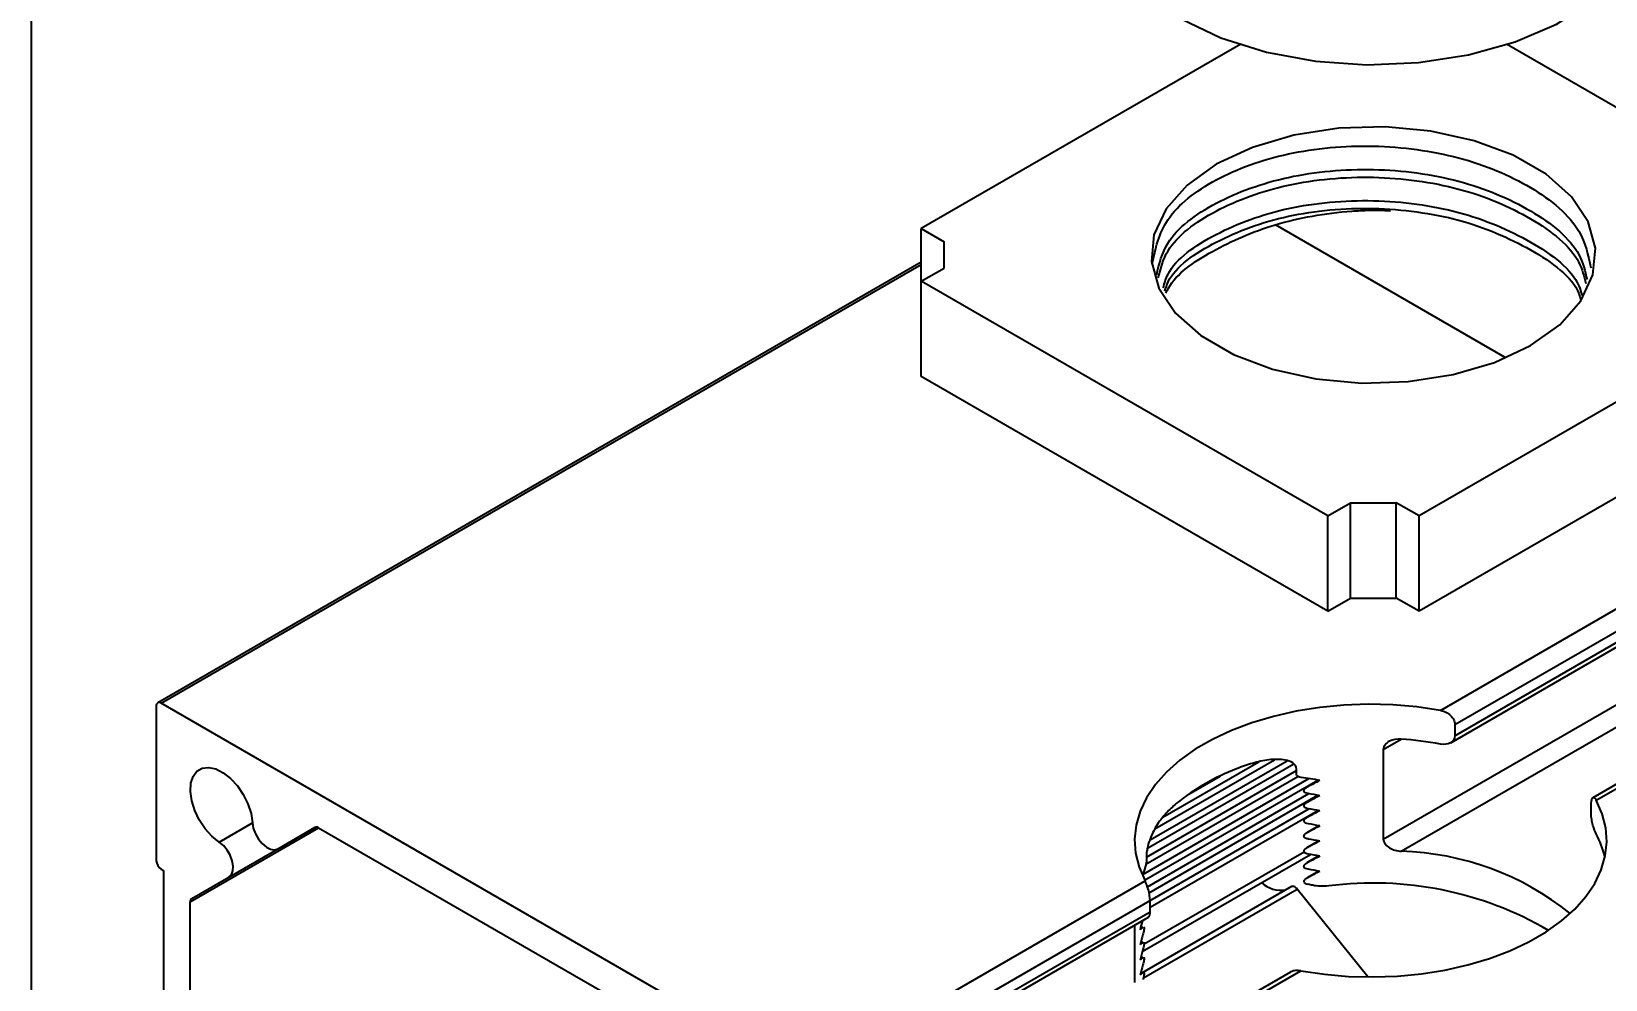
# Model space of a CAD drawing. Extents: x 0 to 7.2, y -17.6 to 0.
# Drawn here: x 0 to 2.291, y -13.814 to -12.433 of the extents above; entities that cross this region are included whole.
import ezdxf
from ezdxf import colors
from ezdxf.entities.mleader import LeaderData, LeaderLine
from ezdxf.math import Vec2, Vec3

# ---------------------------------------------------------------- set-up
doc = ezdxf.new("R2010")
doc.units = 0
doc.header["$LTSCALE"] = 0.5
doc.header["$MEASUREMENT"] = 0
doc.layers.add('CUST DWG', color=60, linetype='CONTINUOUS', lineweight=20)
for name, color, linetype in [('Hardware', 242, 'CONTINUOUS'), ('Housing', 150, 'CONTINUOUS'), ('Mounting', 4, 'CONTINUOUS')]:
    doc.layers.add(name, color=color, linetype=linetype)
doc.layers.add('Text-Unprinted', color=131, linetype='CONTINUOUS', plot=False)
doc.styles.add('LSAD_Standard', font='arial.ttf')

msp = doc.modelspace()

# ---------------------------------------------------------------- linework, layer by layer
at = {"layer": 'Hardware', "transparency": 16777216}
for p, q in [((1.7605, -12.4518), (1.2953, -12.7203)), ((2.6118, -12.7203), (2.1471, -12.4521)), ((1.2953, -12.7203), (1.3286, -12.7395)), ((1.2953, -12.7971), (1.2953, -12.7203)), ((1.3286, -12.7779), (1.3286, -12.7395)), ((1.2953, -12.7971), (1.3286, -12.7779)), ((1.8871, -13.1386), (1.2953, -12.7971)), ((1.2953, -12.9359), (1.2953, -12.7971)), ((2.6118, -12.7971), (2.0201, -13.1386)), ((1.8871, -13.2775), (1.2953, -12.9359)), ((2.6118, -12.9359), (2.0201, -13.2775)), ((1.8871, -13.1386), (1.9203, -13.1194)), ((1.9203, -13.1194), (1.9868, -13.1194)), ((1.9203, -13.2583), (1.9203, -13.1194)), ((2.0201, -13.1386), (1.9868, -13.1194)), ((1.9868, -13.2583), (1.9868, -13.1194)), ((1.8871, -13.2775), (1.8871, -13.1386)), ((2.0201, -13.2775), (2.0201, -13.1386)), ((1.8871, -13.2775), (1.9203, -13.2583)), ((1.9203, -13.2583), (1.9868, -13.2583)), ((2.0201, -13.2775), (1.9868, -13.2583))]:
    msp.add_line(p, q, dxfattribs=at)
at = {"layer": 'Hardware', "transparency": 16777216, "flags": 128}
msp.add_lwpolyline([(2.1823, -12.8907), (2.2249, -12.8604), (2.2556, -12.8256), (2.2731, -12.7879), (2.2766, -12.749), (2.266, -12.7104), (2.2418, -12.674), (2.205, -12.6412), (2.1572, -12.6136), (2.1004, -12.5924), (2.0373, -12.5784), (1.9705, -12.5723), (1.903, -12.5743), (1.8376, -12.5844), (1.7774, -12.6021), (1.7248, -12.6267), (1.6823, -12.657), (1.6516, -12.6918), (1.6341, -12.7295), (1.6305, -12.7685), (1.6411, -12.807), (1.6653, -12.8435), (1.7022, -12.8762), (1.75, -12.9038), (1.8067, -12.9251), (1.8698, -12.9391), (1.9366, -12.9452), (2.0042, -12.9431), (2.0695, -12.933), (2.1298, -12.9153), (2.1823, -12.8907)], dxfattribs=at)
at = {"layer": 'Hardware', "transparency": 16777216}
for points, knots in [([(1.6315, -12.7719), (1.6361, -12.7497), (1.6458, -12.7041), (1.7195, -12.646), (1.8264, -12.6073), (1.9535, -12.5955), (2.0809, -12.6129), (2.1872, -12.6574), (2.257, -12.7158), (2.2662, -12.7592), (2.2701, -12.7773)], [0, 0, 0, 0, 0.123199, 0.253761, 0.384324, 0.514886, 0.645448, 0.77601, 0.906573, 1, 1, 1, 1]), ([(1.638, -12.7875), (1.6417, -12.7717), (1.6509, -12.7325), (1.72, -12.6801), (1.8263, -12.6413), (1.9535, -12.6296), (2.081, -12.6469), (2.1867, -12.6915), (2.2527, -12.7447), (2.2616, -12.7822), (2.2645, -12.7945)], [0, 0, 0, 0, 0.094349, 0.233906, 0.373463, 0.51302, 0.652577, 0.792135, 0.931692, 1, 1, 1, 1]), ([(1.6404, -12.7923), (1.6437, -12.7788), (1.6527, -12.7419), (1.7202, -12.6915), (1.8262, -12.6526), (1.9535, -12.6409), (2.0811, -12.6582), (2.1864, -12.7029), (2.2513, -12.7543), (2.2601, -12.7899), (2.2626, -12.8003)], [0, 0, 0, 0, 0.082922, 0.225901, 0.368879, 0.511858, 0.654836, 0.797815, 0.940794, 1, 1, 1, 1]), ([(1.6475, -12.8065), (1.6494, -12.7998), (1.658, -12.7699), (1.7211, -12.7257), (1.826, -12.6866), (1.9535, -12.675), (2.0813, -12.6922), (2.1856, -12.7371), (2.2473, -12.7831), (2.2557, -12.8128), (2.2571, -12.8175)], [0, 0, 0, 0, 0.045014, 0.199343, 0.353672, 0.508002, 0.662331, 0.81666, 0.97099, 1, 1, 1, 1]), ([(1.6499, -12.8113), (1.6513, -12.8068), (1.6597, -12.7792), (1.7215, -12.7371), (1.8259, -12.6979), (1.9535, -12.6863), (2.0814, -12.7035), (2.1852, -12.7485), (2.246, -12.7927), (2.2544, -12.8204), (2.2552, -12.8232)], [0, 0, 0, 0, 0.031004, 0.189528, 0.348052, 0.506576, 0.665101, 0.823625, 0.982149, 1, 1, 1, 1]), ([(1.6515, -12.8145), (1.6527, -12.812), (1.6634, -12.7884), (1.7172, -12.7513), (1.808, -12.7113), (1.8917, -12.6962), (1.9391, -12.6939), (1.9477, -12.6935)], [0, 0, 0, 0, 0.036029, 0.330898, 0.626534, 0.932015, 1, 1, 1, 1]), ([(1.9477, -12.6935), (1.9524, -12.6935), (1.9626, -12.6934), (1.9728, -12.6941), (1.9784, -12.6945)], [0, 0, 0, 0, 0.451289, 1, 1, 1, 1])]:
    msp.add_open_spline(points, degree=3, knots=knots, dxfattribs=at)
at = {"layer": 'Housing', "transparency": 16777216}
for p, q in [((2.1454, -12.908), (1.8108, -12.7148)), ((1.2953, -12.7691), (0.1838, -13.4108)), ((0.1888, -13.4113), (1.2953, -12.7725)), ((2.0512, -13.4217), (2.5432, -13.1377)), ((2.0722, -13.4423), (2.5574, -13.1622)), ((2.0661, -13.4689), (2.5532, -13.1876)), ((2.0722, -13.4586), (2.5574, -13.1785)), ((2.76, -13.2675), (2.2728, -13.5488)), ((2.2779, -13.5526), (2.77, -13.2685)), ((1.9679, -13.6091), (2.4942, -13.3053)), ((1.9938, -13.6268), (2.5083, -13.3298)), ((0.1817, -13.4154), (0.1817, -13.6407)), ((1.129, -13.9541), (0.1888, -13.4113)), ((2.0722, -13.4423), (2.0722, -13.4586)), ((1.9679, -13.4785), (1.9938, -13.4635)), ((1.6283, -13.6102), (1.8278, -13.4951)), ((1.6353, -13.5942), (1.8095, -13.4937)), ((1.9679, -13.4785), (1.9679, -13.6091)), ((1.6224, -13.6457), (1.8437, -13.518)), ((1.6231, -13.6353), (1.8415, -13.5092)), ((1.6245, -13.6225), (1.8377, -13.4994)), ((1.6472, -13.5773), (1.7867, -13.4968)), ((1.6847, -13.5436), (1.7302, -13.5173)), ((1.8415, -13.5153), (1.8415, -13.5071)), ((1.6177, -13.6604), (1.8595, -13.5209)), ((1.6205, -13.6689), (1.8727, -13.5233)), ((1.8739, -13.5235), (1.8571, -13.5332)), ((1.8581, -13.5327), (1.874, -13.5235)), ((1.6246, -13.6785), (1.8595, -13.5429)), ((1.627, -13.6872), (1.8727, -13.5453)), ((1.6284, -13.6984), (1.8595, -13.565)), ((1.8739, -13.5456), (1.8571, -13.5552)), ((1.8581, -13.5547), (1.874, -13.5456)), ((2.2706, -13.5731), (2.2706, -13.5568)), ((0.2733, -13.6134), (0.3216, -13.5855)), ((1.6284, -13.7084), (1.8727, -13.5674)), ((1.8739, -13.5676), (1.8571, -13.5773)), ((1.8581, -13.5768), (1.874, -13.5676)), ((0.2312, -13.7004), (0.418, -13.5926)), ((0.2332, -13.6958), (0.4133, -13.5919)), ((0.2872, -13.6646), (0.4133, -13.5919)), ((0.359, -13.6232), (0.4131, -13.5919)), ((0.359, -13.6232), (0.4129, -13.5921)), ((0.4179, -13.5925), (0.882, -13.8604)), ((1.8739, -13.5896), (1.8571, -13.5993)), ((1.8581, -13.5988), (1.874, -13.5897)), ((1.6171, -13.7727), (1.8618, -13.6315)), ((1.6197, -13.7618), (1.8526, -13.6274)), ((1.6231, -13.6332), (1.6231, -13.6413)), ((1.8739, -13.6117), (1.8571, -13.6214)), ((1.8739, -13.6337), (1.8571, -13.6434)), ((1.8581, -13.6209), (1.874, -13.6117)), ((1.8581, -13.6429), (1.874, -13.6338)), ((0.1888, -13.653), (0.1923, -13.655)), ((0.1923, -13.655), (0.1923, -13.8837)), ((1.8739, -13.6558), (1.8572, -13.6655)), ((1.8581, -13.6649), (1.874, -13.6558)), ((0.2332, -13.6958), (0.2872, -13.6646)), ((1.129, -13.9541), (1.6211, -13.67)), ((1.8341, -13.6783), (1.6143, -13.8052)), ((0.2312, -14.3066), (0.2312, -13.7004)), ((1.1432, -13.9786), (1.6284, -13.6985)), ((1.6188, -13.8111), (1.8426, -13.6819)), ((1.6284, -13.7148), (1.6284, -13.6985)), ((1.9453, -13.8097), (1.8426, -13.6819)), ((1.139, -14.004), (1.6262, -13.7228)), ((1.1432, -13.9949), (1.6284, -13.7148)), ((1.6062, -13.8179), (1.6062, -13.7343)), ((1.6141, -13.7397), (1.6181, -13.7374)), ((1.6183, -13.7372), (1.6142, -13.7396)), ((1.6181, -13.7374), (1.6184, -13.7373)), ((1.6141, -13.7617), (1.6181, -13.7594)), ((1.6183, -13.7593), (1.6142, -13.7617)), ((1.6181, -13.7594), (1.6184, -13.7593)), ((1.6141, -13.7837), (1.6181, -13.7815)), ((1.6183, -13.7813), (1.6142, -13.7837)), ((1.6181, -13.7815), (1.6184, -13.7814)), ((1.8329, -13.8027), (1.3457, -14.084)), ((1.3557, -14.0849), (1.8478, -13.8009)), ((1.6141, -13.8058), (1.6181, -13.8035)), ((1.6183, -13.8033), (1.6142, -13.8057)), ((1.6181, -13.8035), (1.6184, -13.8034))]:
    msp.add_line(p, q, dxfattribs=at)
at = {"layer": 'Housing', "transparency": 16777216, "flags": 128}
for points in [[(2.0512, -13.4217), (2.0167, -13.4167), (1.9816, -13.4137), (1.9461, -13.4129), (1.9106, -13.4141), (1.8756, -13.4175), (1.8413, -13.4229), (1.8082, -13.4304), (1.7766, -13.4398), (1.7469, -13.451), (1.7193, -13.4639), (1.6942, -13.4784), (1.6718, -13.4943), (1.6524, -13.5115), (1.6361, -13.5297), (1.6232, -13.5489), (1.6138, -13.5686), (1.608, -13.5889), (1.6058, -13.6093), (1.6072, -13.6298), (1.6124, -13.6501), (1.6211, -13.67)], [(0.2733, -13.6134), (0.2626, -13.6049), (0.2528, -13.594), (0.2443, -13.5812), (0.2376, -13.5675), (0.2332, -13.5535), (0.2313, -13.54), (0.232, -13.5279), (0.2352, -13.5178), (0.2409, -13.5103), (0.2485, -13.5059), (0.2578, -13.5048), (0.2682, -13.507), (0.279, -13.5125), (0.2897, -13.5208), (0.2997, -13.5316), (0.3083, -13.5443), (0.315, -13.558), (0.3196, -13.572), (0.3216, -13.5855)], [(1.8478, -13.8009), (1.8823, -13.8059), (1.9174, -13.8089), (1.9529, -13.8097), (1.9884, -13.8085), (2.0234, -13.8051), (2.0577, -13.7997), (2.0908, -13.7922), (2.1224, -13.7828), (2.1521, -13.7716), (2.1797, -13.7587), (2.2048, -13.7442), (2.2272, -13.7283), (2.2466, -13.7111), (2.2629, -13.6929), (2.2758, -13.6737), (2.2852, -13.654), (2.291, -13.6337), (2.2932, -13.6133), (2.2917, -13.5928), (2.2866, -13.5725), (2.2779, -13.5526)], [(0.3216, -13.5855), (0.3229, -13.5933), (0.3259, -13.6014), (0.3303, -13.609), (0.3358, -13.6156), (0.3419, -13.6207), (0.3481, -13.6238), (0.354, -13.6246), (0.359, -13.6232)], [(1.872, -13.5907), (1.8715, -13.5898), (1.8711, -13.5891)], [(0.2872, -13.6646), (0.291, -13.661), (0.2932, -13.6555), (0.2936, -13.6486), (0.2923, -13.6408), (0.2893, -13.6327), (0.2849, -13.6251), (0.2794, -13.6185), (0.2733, -13.6134)], [(1.8426, -13.6819), (1.8414, -13.6806), (1.8402, -13.6796), (1.839, -13.6787), (1.8377, -13.6782), (1.8365, -13.6779), (1.8354, -13.6779), (1.8343, -13.6781), (1.8341, -13.6783)]]:
    msp.add_lwpolyline(points, dxfattribs=at)
at = {"layer": 'Housing', "transparency": 16777216}
for centre, radius, start, end in [((0.186, -13.4147), 0.00437, 50.7967, 189.214), ((1.9516, -14.0298), 0.5678, 79.9062, 85.7386), ((1.8698, -13.8082), 0.3228, 110.9683, 129.0264), ((0.415, -13.5966), 0.00503, 54.3818, 114.3139), ((2.1628, -13.664), 0.1309, 12.9358, 28.4651), ((1.9817, -14.0392), 0.4126, 51.2509, 88.3132), ((0.1971, -13.64), 0.0154, 182.6055, 237.3945), ((1.8191, -13.6424), 0.0413, 226.6915, 279.1683), ((1.9536, -14.1785), 0.5054, 59.741, 97.4104), ((0.2362, -13.6999), 0.00503, 125.698, 185.6204)]:
    msp.add_arc(centre, radius, start, end, dxfattribs=at)
for centre, major_axis, ratio, start_param, end_param in [((1.9495, -13.8959), (-0.2644, 0.3374), 0.650971, 5.622471, 5.70477), ((1.9495, -13.5192), (0.3435, 0.1676), 0.075063, 1.751121, 1.803248), ((1.9495, -13.5412), (0.3435, 0.1676), 0.075063, 1.751121, 1.803248), ((1.9495, -13.9179), (-0.2644, 0.3374), 0.650967, 5.622477, 5.672675), ((1.9495, -13.94), (-0.2644, 0.3374), 0.650977, 5.622459, 5.672657), ((1.9495, -13.5632), (0.3435, 0.1676), 0.075064, 1.751121, 1.803248), ((1.9495, -13.962), (-0.2644, 0.3374), 0.650967, 5.622477, 5.672675), ((1.9495, -13.5853), (0.3435, 0.1676), 0.075064, 1.751121, 1.803248), ((1.9495, -13.9841), (-0.2644, 0.3374), 0.650967, 5.622477, 5.672675), ((1.9495, -13.6073), (0.3435, 0.1676), 0.075079, 1.751115, 1.803241), ((1.9495, -14.0061), (-0.2644, 0.3374), 0.650967, 5.622477, 5.672675), ((1.9495, -13.8959), (-0.2644, 0.3374), 0.650971, 0.393922, 0.434043), ((1.9495, -13.6294), (0.3435, 0.1676), 0.075064, 1.751121, 1.803248), ((1.9495, -13.6514), (0.3435, 0.1676), 0.075064, 1.751121, 1.803247), ((1.9495, -14.0282), (-0.2644, 0.3374), 0.650967, 5.622477, 5.672676), ((1.9495, -14.0711), (-0.2554, 0.3681), 0.625208, 5.693625, 5.714864), ((1.9495, -13.962), (-0.2644, 0.3374), 0.650967, 0.432868, 0.476227), ((1.9495, -13.5853), (0.3435, 0.1676), 0.075064, 2.83593, 2.888057), ((1.9495, -13.9841), (-0.2644, 0.3374), 0.650967, 0.426028, 0.476227), ((1.9495, -13.6073), (0.3435, 0.1676), 0.075079, 2.835924, 2.88805), ((1.9495, -14.0061), (-0.2644, 0.3374), 0.650967, 0.426028, 0.476227), ((1.9495, -13.6294), (0.3435, 0.1676), 0.075064, 2.83593, 2.888057), ((1.9495, -14.0282), (-0.2644, 0.3374), 0.650967, 0.426028, 0.476227), ((1.9495, -13.6514), (0.3435, 0.1676), 0.075064, 2.835931, 2.888057)]:
    msp.add_ellipse(centre, major_axis=major_axis, ratio=ratio, start_param=start_param, end_param=end_param, dxfattribs=at)
for points, knots in [([(2.0512, -13.4217), (2.0565, -13.4227), (2.0617, -13.4252), (2.0677, -13.4309), (2.0693, -13.433), (2.0716, -13.4376), (2.0722, -13.44), (2.0722, -13.4423)], [0, 0, 0, 0, 0.5, 0.5, 0.75, 0.75, 1, 1, 1, 1]), ([(1.9938, -13.4635), (1.9878, -13.4631), (1.9818, -13.4641), (1.9744, -13.4678), (1.9722, -13.4695), (1.9689, -13.4736), (1.9679, -13.476), (1.9679, -13.4785)], [0, 0, 0, 0, 0.5, 0.5, 0.75, 0.75, 1, 1, 1, 1]), ([(2.0722, -13.4586), (2.0722, -13.4632), (2.0697, -13.467), (2.0617, -13.4712), (2.0565, -13.4717), (2.0512, -13.4707)], [0, 0, 0, 0, 0.5, 0.5, 1, 1, 1, 1]), ([(1.8415, -13.5071), (1.8415, -13.5033), (1.8392, -13.5002), (1.8331, -13.4961), (1.8293, -13.4949), (1.8216, -13.4933), (1.8176, -13.493), (1.8095, -13.493), (1.8054, -13.4933), (1.7933, -13.4948), (1.7853, -13.4966), (1.7695, -13.5011), (1.7618, -13.5038), (1.7543, -13.5068)], [0, 0, 0, 0, 0.125, 0.125, 0.25, 0.25, 0.375, 0.375, 0.5, 0.5, 0.75, 0.75, 1, 1, 1, 1]), ([(1.8482, -13.5193), (1.8467, -13.5191), (1.8452, -13.5188), (1.8427, -13.5176), (1.8415, -13.5166), (1.8415, -13.5153)], [0, 0, 0, 0, 0.5, 0.5, 1, 1, 1, 1]), ([(1.8588, -13.5428), (1.8574, -13.5426), (1.856, -13.5422), (1.8537, -13.5411), (1.8526, -13.5402), (1.8523, -13.5377), (1.8532, -13.5363), (1.8554, -13.5342), (1.8567, -13.5334), (1.8581, -13.5327)], [0, 0, 0, 0, 0.25, 0.25, 0.5, 0.5, 0.75, 0.75, 1, 1, 1, 1]), ([(1.6665, -13.5575), (1.6614, -13.5618), (1.6565, -13.5664), (1.6474, -13.5762), (1.6432, -13.5814), (1.6354, -13.5933), (1.6319, -13.6), (1.6274, -13.6114), (1.6261, -13.6155), (1.6244, -13.6222), (1.624, -13.6245), (1.6233, -13.629), (1.6231, -13.6312), (1.6231, -13.6332)], [0, 0, 0, 0, 0.25, 0.25, 0.5, 0.5, 0.75, 0.75, 0.875, 0.875, 0.9375, 0.9375, 1, 1, 1, 1]), ([(1.8588, -13.5648), (1.8574, -13.5646), (1.856, -13.5643), (1.8537, -13.5631), (1.8526, -13.5622), (1.8523, -13.5597), (1.8532, -13.5583), (1.8554, -13.5563), (1.8567, -13.5554), (1.8581, -13.5547)], [0, 0, 0, 0, 0.25, 0.25, 0.5, 0.5, 0.75, 0.75, 1, 1, 1, 1]), ([(2.2706, -13.5568), (2.2706, -13.5522), (2.2716, -13.5493), (2.2744, -13.548), (2.2762, -13.5495), (2.2779, -13.5526)], [0, 0, 0, 0, 0.5, 0.5, 1, 1, 1, 1]), ([(1.8588, -13.5869), (1.8574, -13.5867), (1.856, -13.5863), (1.8537, -13.5851), (1.8526, -13.5842), (1.8523, -13.5818), (1.8532, -13.5804), (1.8554, -13.5783), (1.8567, -13.5775), (1.8581, -13.5768)], [0, 0, 0, 0, 0.25, 0.25, 0.5, 0.5, 0.75, 0.75, 1, 1, 1, 1]), ([(2.2779, -13.6016), (2.2762, -13.5985), (2.2745, -13.5941), (2.2723, -13.5861), (2.2717, -13.5834), (2.2708, -13.578), (2.2706, -13.5754), (2.2706, -13.5731)], [0, 0, 0, 0, 0.5, 0.5, 0.75, 0.75, 1, 1, 1, 1]), ([(1.8588, -13.6089), (1.8574, -13.6087), (1.856, -13.6084), (1.8537, -13.6072), (1.8526, -13.6063), (1.8523, -13.6038), (1.8532, -13.6024), (1.8554, -13.6004), (1.8567, -13.5995), (1.8581, -13.5988)], [0, 0, 0, 0, 0.25, 0.25, 0.5, 0.5, 0.75, 0.75, 1, 1, 1, 1]), ([(1.9679, -13.6091), (1.9679, -13.6116), (1.9689, -13.6141), (1.9721, -13.6183), (1.9743, -13.6202), (1.9818, -13.6247), (1.9878, -13.6264), (1.9938, -13.6268)], [0, 0, 0, 0, 0.25, 0.25, 0.5, 0.5, 1, 1, 1, 1]), ([(1.8588, -13.631), (1.8574, -13.6308), (1.856, -13.6304), (1.8537, -13.6292), (1.8526, -13.6283), (1.8523, -13.6259), (1.8532, -13.6245), (1.8554, -13.6224), (1.8567, -13.6216), (1.8581, -13.6209)], [0, 0, 0, 0, 0.25, 0.25, 0.5, 0.5, 0.75, 0.75, 1, 1, 1, 1]), ([(1.6231, -13.6413), (1.6231, -13.6427), (1.6228, -13.6445), (1.6219, -13.6476), (1.6215, -13.6491), (1.621, -13.6504)], [0, 0, 0, 0, 0.5, 0.5, 1, 1, 1, 1]), ([(1.8588, -13.653), (1.8574, -13.6528), (1.856, -13.6525), (1.8537, -13.6513), (1.8526, -13.6504), (1.8523, -13.6479), (1.8532, -13.6465), (1.8554, -13.6444), (1.8567, -13.6436), (1.8581, -13.6429)], [0, 0, 0, 0, 0.25, 0.25, 0.5, 0.5, 0.75, 0.75, 1, 1, 1, 1]), ([(1.6284, -13.6985), (1.6284, -13.6939), (1.6274, -13.6881), (1.6246, -13.6776), (1.6228, -13.6731), (1.6211, -13.67)], [0, 0, 0, 0, 0.5, 0.5, 1, 1, 1, 1]), ([(1.8581, -13.675), (1.8568, -13.6747), (1.8555, -13.6743), (1.8534, -13.6731), (1.8525, -13.6721), (1.8525, -13.6697), (1.8534, -13.6684), (1.8555, -13.6664), (1.8568, -13.6656), (1.8581, -13.6649)], [0, 0, 0, 0, 0.25, 0.25, 0.5, 0.5, 0.75, 0.75, 1, 1, 1, 1]), ([(1.8884, -13.6773), (1.8844, -13.6777), (1.8804, -13.6779), (1.8727, -13.6776), (1.8688, -13.6772), (1.8652, -13.6764)], [0, 0, 0, 0, 0.5, 0.5, 1, 1, 1, 1]), ([(1.6261, -13.7227), (1.6267, -13.7222), (1.6277, -13.7212), (1.6283, -13.7178), (1.6284, -13.7154), (1.6284, -13.7148)], [0, 0, 0, 0, 0.430388, 0.85477, 1, 1, 1, 1]), ([(1.6191, -13.7371), (1.6193, -13.7371), (1.6196, -13.7375), (1.6198, -13.7389), (1.6197, -13.7401), (1.6194, -13.7425), (1.6191, -13.7437), (1.6185, -13.7459), (1.6182, -13.747), (1.6179, -13.7479)], [0, 0, 0, 0, 0.25, 0.25, 0.5, 0.5, 0.75, 0.75, 1, 1, 1, 1]), ([(1.6191, -13.7591), (1.6193, -13.7592), (1.6196, -13.7595), (1.6198, -13.761), (1.6197, -13.7622), (1.6194, -13.7646), (1.6191, -13.7658), (1.6185, -13.768), (1.6182, -13.769), (1.6179, -13.77)], [0, 0, 0, 0, 0.25, 0.25, 0.5, 0.5, 0.75, 0.75, 1, 1, 1, 1]), ([(1.6191, -13.7811), (1.6193, -13.7812), (1.6196, -13.7815), (1.6198, -13.783), (1.6197, -13.7842), (1.6194, -13.7866), (1.6191, -13.7878), (1.6185, -13.79), (1.6182, -13.7911), (1.6179, -13.792)], [0, 0, 0, 0, 0.25, 0.25, 0.5, 0.5, 0.75, 0.75, 1, 1, 1, 1]), ([(1.6191, -13.8032), (1.6193, -13.8033), (1.6195, -13.8036), (1.6198, -13.8049), (1.6197, -13.806), (1.6194, -13.8082), (1.6192, -13.8094), (1.6187, -13.8115), (1.6184, -13.8125), (1.6181, -13.8135)], [0, 0, 0, 0, 0.25, 0.25, 0.5, 0.5, 0.75, 0.75, 1, 1, 1, 1]), ([(1.8478, -13.8009), (1.8453, -13.8006), (1.8401, -13.8002), (1.8348, -13.8012), (1.8331, -13.8027), (1.833, -13.8028)], [0, 0, 0, 0, 0.479099, 0.959561, 1, 1, 1, 1])]:
    msp.add_open_spline(points, degree=3, knots=knots, dxfattribs=at)
at = {"layer": 'Mounting', "transparency": 16777216, "flags": 128}
msp.add_lwpolyline([(1.6736, -12.4151), (1.7316, -12.4427), (1.7977, -12.4635), (1.8694, -12.4768), (1.9441, -12.4819), (2.0192, -12.4788), (2.092, -12.4676), (2.1597, -12.4486), (2.2199, -12.4226), (2.2706, -12.3904), (2.3098, -12.3533), (2.3361, -12.3126), (2.3486, -12.2698), (2.3496, -12.2535)], dxfattribs=at)
at = {"layer": 'Text-Unprinted', "ltscale": 0.5, "transparency": 16777216}
msp.add_lwpolyline([(0, 0), (6.7876, 0), (6.7876, -17.5899), (0, -17.5899)], close=True, dxfattribs=at)

# ---------------------------------------------------------------- leaders
at = {"layer": 'CUST DWG', "ltscale": 0.5, "transparency": 16777216}
ml = msp.add_multileader_mtext('Standard', dxfattribs=at)
ml.set_content('\\A1;3/8" IP x 1"\\PNIPPLE LOCK', color=256, style='LSAD_Standard')
ml.set_leader_properties()
ml.build(insert=Vec2(0, 0))
ml.multileader.update_dxf_attribs({"dogleg_length": 0.36, "arrow_head_size": 0.1875})
ctx = ml.context
ctx.base_point, ctx.char_height, ctx.arrow_head_size, ctx.landing_gap_size, ctx.plane_origin = Vec3(4.0051, -13.8405), 0.1875, 0.1875, 0.09, Vec3(1.6639, -14.3753)
notes = []
notes.append((ctx, [(0, (1, 1, 0), (3.0929, -13.8405), (1, 0), 0.9121, [(0, [(1.8727, -14.7162)], 0, [])])]))
ctx.mtext.insert, ctx.mtext.width, ctx.mtext.defined_height, ctx.mtext.flow_direction = Vec3(4.0951, -13.7451), 3.15153, 0.8541, 5
for ctx, leaders in notes:
    for number, flags, end, landing, length, lines in leaders:
        leader = LeaderData()
        leader.index, (leader.has_last_leader_line, leader.has_dogleg_vector, leader.attachment_direction) = number, flags
        leader.last_leader_point, leader.dogleg_vector, leader.dogleg_length = Vec3(end), Vec3(landing), length
        for number, points, colour, breaks in lines:
            line = LeaderLine()
            line.index, line.vertices, line.color, line.breaks = number, Vec3.list(points), colors.encode_raw_color(colour), breaks
            leader.lines.append(line)
        ctx.leaders.append(leader)

doc.saveas('drawing.dxf')
